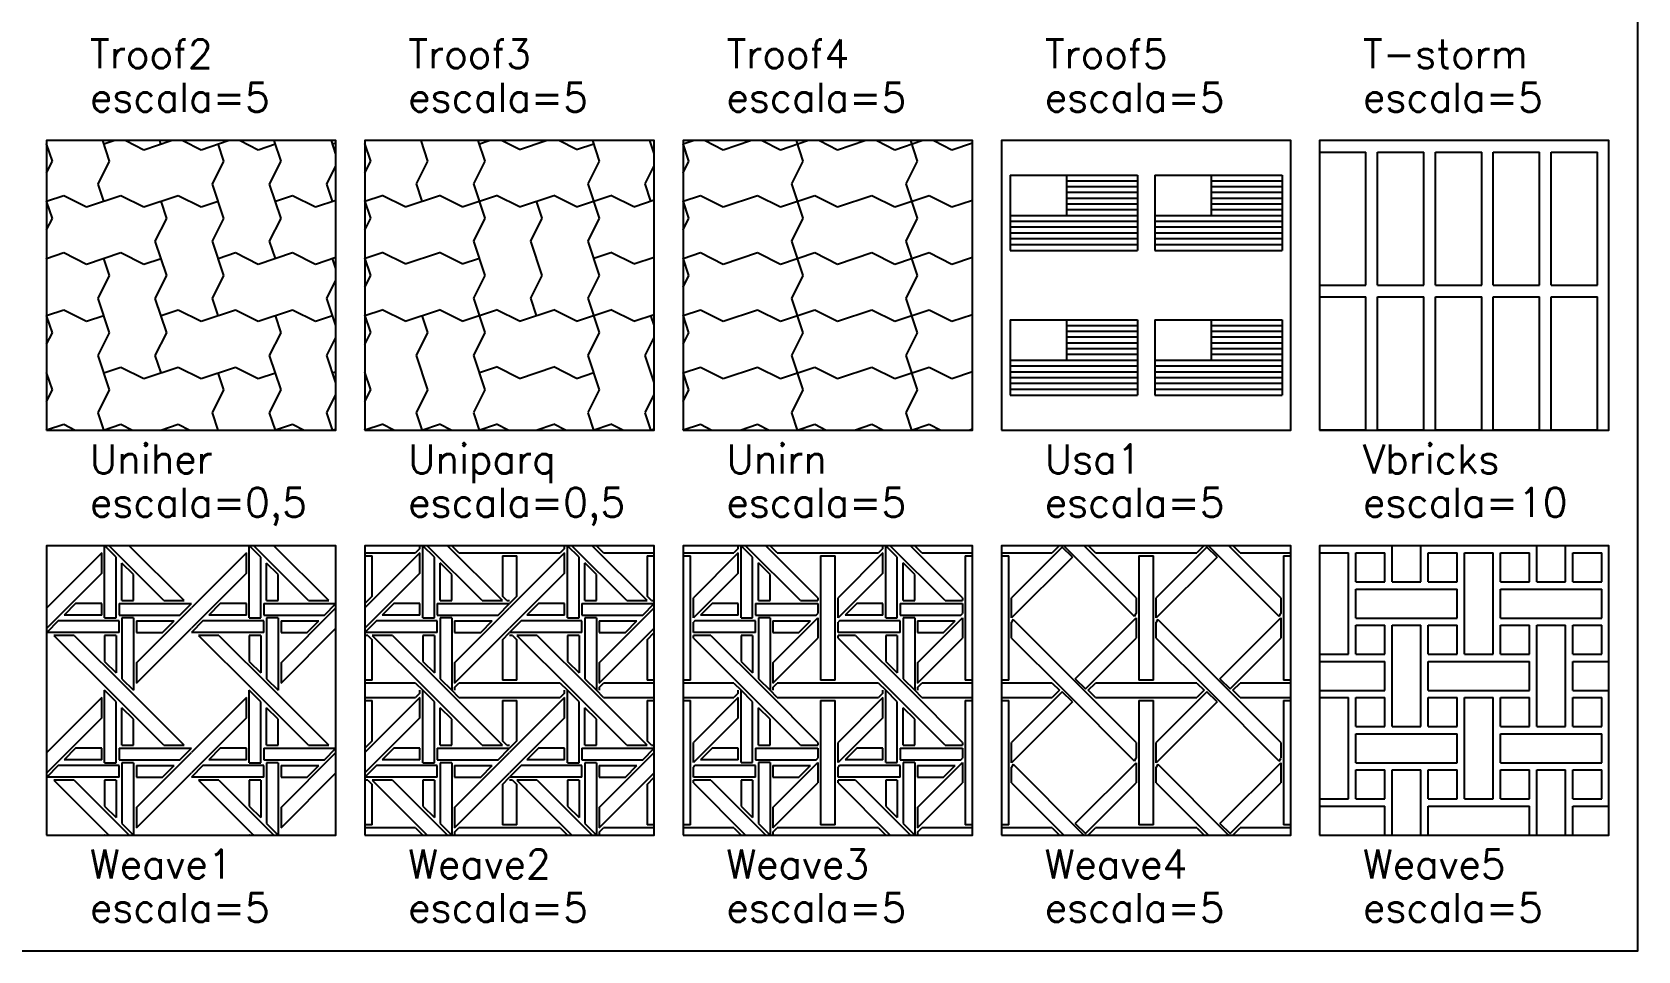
# Model space of a CAD drawing. Header units: inches. Extents: x -1 to 462, y -162 to 137.
# Drawn here: x 164.5 to 220, y -162 to -130.2 of the extents above; entities that cross this region are included whole.
import ezdxf

# ---------------------------------------------------------------- set-up
doc = ezdxf.new("R2010")
doc.units = ezdxf.units.IN
doc.header["$MEASUREMENT"] = 0
doc.layers.add('FORMATO', color=7, linetype='Continuous', plot=False)
for name, color, linetype in [('HATCH', 7, 'Continuous'), ('RECTANGLE', 7, 'Continuous'), ('TEXT', 5, 'Continuous')]:
    doc.layers.add(name, color=color, linetype=linetype)
doc.styles.add('nr', font='simplex.shx')

msp = doc.modelspace()

# ---------------------------------------------------------------- hatches: boundary and pattern name
at = {"layer": 'HATCH'}
h = msp.add_hatch(dxfattribs=at)
h.set_pattern_fill('UNIHER', color=256, scale=0.5, style=0, pattern_type=2)
h.set_pattern_definition([(18.435, (165, -144), (1.97642, 1.97643), [0.625, -5, 1.25, -5.625]), (18.435, (166.3835, -144.1976), (1.97642, 1.97643), [1.25, -5, 0.625, -5.625]), (108.435, (165.1976, -144.593), (1.97642, 1.97643), [1.25, -5, 1.25, -5]), (108.435, (165.1976, -142.6165), (1.9764, 1.97643), [1.25, -5, 1.25, -5]), (108.435, (166.9764, -144), (1.9764, 1.97643), [0.625, -5.625]), (108.435, (163.2212, -142.6165), (1.97642, 1.97643), [0.625, -5.625]), (333.435, (165.593, -143.8024), (1.9764, 1.9764), [0.8839, -7.95495, 0.8839, -7.95495]), (333.435, (161.64, -141.826), (1.97642, 1.97642), [0.8839, -16.7938]), (333.435, (167.5693, -143.8024), (1.9764, 1.9764), [0.8839, -3.53855, 0.8839, -12.3744]), (333.435, (163.6165, -141.826), (1.9764, 1.9764), [0.8839, -16.7938]), (333.435, (169.5458, -143.8024), (1.9764, 1.9764), [0.8839, -7.95495, 0.8839, -7.95495]), (333.435, (173.4986, -145.7788), (1.9764, 1.97642), [0.8839, -16.7938]), (63.435, (164.80235, -143.40705), (-1.976436, -1.97642), [0.8839, -3.5355, 0.8839, -7.955, 0.8839, -3.5355])])
h.paths.add_polyline_path([(165, -144), (175, -144), (175, -134), (165, -134)])
h = msp.add_hatch(dxfattribs=at)
h.set_pattern_fill('UNIPARQ', color=256, scale=0.5, style=0, pattern_type=2)
h.set_pattern_definition([(18.435, (175.407, -144.1976), (3.95284, 3.95285), [1.25, -5]), (18.435, (179.9528, -142.0236), (3.95284, 3.95285), [0.625, -5, 1.25, -5.625]), (18.435, (175.407, -142.2212), (3.95284, 3.95285), [0.625, -5.625, 1.25, -5]), (18.435, (183.3128, -140.2448), (3.95284, 3.95285), [1.25, -11.25]), (63.435, (175.8024, -143.407), (3.95284, 11.85854), [0.8839, -7.95495]), (63.435, (175.8024, -141.4306), (3.95284, 11.85854), [0.8839, -7.95495]), (63.435, (177.7788, -143.407), (3.95284, 11.85854), [0.8839, -16.7938]), (63.435, (177.7788, -141.4306), (3.95284, 11.85854), [0.8839, -16.7938]), (108.435, (176.1976, -144.593), (-3.95285, 3.95284), [1.25, -5]), (108.435, (176.1976, -142.6165), (-3.95285, 3.95284), [1.25, -5, 0.625, -5.625]), (108.435, (176.1976, -140.64), (-3.95285, 3.95284), [1.25, -11.25]), (108.435, (177.9764, -144), (-3.95285, 3.95284), [0.625, -5, 1.25, -5.625]), (153.435, (175.407, -144.1976), (-11.85854, 3.95284), [0.8839, -16.7938]), (153.435, (175.407, -142.2212), (-11.85854, 3.95284), [0.8839, -16.7938]), (153.435, (173.4306, -144.1976), (-11.85854, 3.95284), [0.8839, -16.7938]), (153.435, (173.4306, -142.2212), (-11.85854, 3.95284), [0.8839, -16.7938]), (153.435, (173.4306, -140.2448), (-11.85854, 3.95284), [0.8839, -16.7938]), (153.435, (175.407, -140.2448), (-11.85854, 3.95284), [0.8839, -16.7938])])
h.paths.add_polyline_path([(176, -144), (186, -144), (186, -134), (176, -134)])
h = msp.add_hatch(dxfattribs=at)
h.set_pattern_fill('UNIRN', color=256, scale=0.5, style=0, pattern_type=2)
h.set_pattern_definition([(18.435, (186.4071, -144.19764), (3.952845, 1.976427), [1.25, -5]), (108.435, (187.19764, -144.5929), (-3.952856, 9.882114), [1.25, -11.25]), (63.435, (186.80236, -141.43065), (-2e-06, 1.976424), [0.8839, -7.95495]), (333.435, (185.6165, -143.8024), (1.976424, 2e-06), [0.88388, -3.53553])])
h.paths.add_polyline_path([(187, -144), (197, -144), (197, -134), (187, -134)])
h = msp.add_hatch(dxfattribs=at)
h.set_pattern_fill('USA1', color=256, scale=5, style=0, pattern_type=2)
h.set_pattern_definition([(270, (200.25, -140.2), (5, -5), [1.4, -3.6]), (180, (202.7, -142.6), (-5, -5), [4.4, -0.6]), (180, (202.7, -142.4), (-5, -5), [4.4, -0.6]), (180, (202.7, -142.2), (-5, -5), [4.4, -0.6]), (180, (202.7, -142), (-5, -5), [4.4, -0.6]), (180, (202.7, -141.8), (-5, -5), [4.4, -0.6]), (180, (202.7, -141.6), (-5, -5), [4.4, -0.6]), (180, (202.7, -141.4), (-5, -5), [2.45, -2.55]), (180, (202.7, -141.2), (-5, -5), [2.45, -2.55]), (180, (202.7, -141), (-5, -5), [2.45, -2.55]), (180, (202.7, -140.8), (-5, -5), [2.45, -2.55]), (180, (202.7, -140.6), (-5, -5), [2.45, -2.55]), (180, (202.7, -140.4), (-5, -5), [2.45, -2.55]), (270, (202.7, -140.2), (5, -5), [2.6, -2.4]), (0, (198.3, -142.8), (5, 5), [4.4, -0.6]), (270, (198.3, -140.2), (5, -5), [2.6, -2.4]), (0, (198.3, -140.2), (5, 5), [4.4, -0.6])])
h.paths.add_polyline_path([(198, -144), (208, -144), (208, -134), (198, -134)])
h = msp.add_hatch(dxfattribs=at)
h.set_pattern_fill('VBRICKS', color=256, scale=10, style=0, pattern_type=2)
h.set_pattern_definition([(0, (209, -144), (0, 5), [1.6, -0.4]), (0, (209, -139.4), (0, 5), [1.6, -0.4]), (90, (209, -144), (-2, 1e-16), [4.6, -0.4]), (90, (210.6, -144), (-2, 1e-16), [4.6, -0.4])])
h.paths.add_polyline_path([(209, -144), (219, -144), (219, -134), (209, -134)])
h = msp.add_hatch(dxfattribs=at)
h.set_pattern_fill('WEAVE1', color=256, scale=5, style=0, pattern_type=2)
h.set_pattern_definition([(270, (167.5, -155), (5, -5), [0.4, -4.6]), (0, (167.5, -155.4), (5, 5), [2.1, -2.9]), (0, (167.5, -155), (5, 5), [2.5, -2.5]), (0, (168.1, -155.6), (5, 5), [1.3, -3.7]), (0, (168.1, -156), (5, 5), [0.9, -4.1]), (270, (168.1, -155.6), (5, -5), [0.4, -4.6]), (270, (168.1, -157.05), (5, -5), [0.7, -4.3]), (45, (168.1, -157.75), (0, 5), [2.687, -4.384]), (45, (168.1, -157.05), (0, 5), [2.687, -4.384]), (45, (169, -156), (0, 5), [0.5657, -6.5054]), (45, (169.6, -155.4), (0, 5), [0.5657, -6.5054]), (135, (167.4, -153.4), (-5, 0), [0.5657, -6.5054]), (135, (168, -154), (-5, 0), [0.5657, -6.5054]), (135, (169.05, -154.9), (-5, 0), [2.687, -4.384]), (135, (169.75, -154.9), (-5, 0), [2.687, -4.384]), (0, (169.05, -154.9), (5, 5), [0.7, -4.3]), (0, (167.6, -154.9), (5, 5), [0.4, -4.6]), (90, (168, -154.9), (-5, 5), [0.9, -4.1]), (90, (167.6, -154.9), (-5, 5), [1.3, -3.7]), (90, (167, -155.5), (-5, 5), [2.5, -2.5]), (90, (167.4, -155.5), (-5, 5), [2.1, -2.9]), (0, (167, -155.5), (5, 5), [0.4, -4.6]), (225, (165.4, -155.6), (-6e-16, -5), [0.5657, -6.5054]), (225, (166, -155), (5, -6e-16), [0.5657, -6.5054]), (225, (166.9, -153.95), (-6e-16, -5), [2.687, -4.384]), (225, (166.9, -153.25), (-6e-16, -5), [2.687, -4.384]), (90, (166.9, -153.95), (-5, 5), [0.7, -4.3]), (90, (166.9, -155.4), (-5, 5), [0.4, -4.6]), (180, (166.9, -155), (-5, -5), [0.9, -4.1]), (180, (166.9, -155.4), (-5, -5), [1.3, -3.7]), (180, (167.5, -156), (-5, -5), [2.5, -2.5]), (180, (167.5, -155.6), (-5, -5), [2.1, -2.9]), (90, (167.5, -156), (-5, 5), [0.4, -4.6]), (315, (167.6, -157.6), (1e-15, 5), [0.5657, -6.5054]), (315, (167, -157), (5, -1e-15), [0.5657, -6.5054]), (315, (165.95, -156.1), (5, -1e-15), [2.687, -4.384]), (315, (165.25, -156.1), (5, -1e-15), [2.687, -4.384]), (180, (165.95, -156.1), (-5, -5), [0.7, -4.3]), (180, (167.4, -156.1), (-5, -5), [0.4, -4.6]), (270, (167, -156.1), (5, -5), [0.9, -4.1]), (270, (167.4, -156.1), (5, -5), [1.3, -3.7]), (270, (168, -155.5), (5, -5), [2.5, -2.5]), (270, (167.6, -155.5), (5, -5), [2.1, -2.9]), (180, (168, -155.5), (-5, -5), [0.4, -4.6])])
h.paths.add_polyline_path([(165, -158), (175, -158), (175, -148), (165, -148)])
h = msp.add_hatch(dxfattribs=at)
h.set_pattern_fill('WEAVE2', color=256, scale=5, style=0, pattern_type=2)
h.set_pattern_definition([(270, (178.5, -155), (5, -5), [0.4, -4.6]), (0, (178.5, -155.4), (5, 5), [2.1, -2.9]), (0, (178.5, -155), (5, 5), [2.5, -2.5]), (0, (179.1, -155.6), (5, 5), [1.3, -3.7]), (0, (179.1, -156), (5, 5), [0.9, -4.1]), (270, (179.1, -155.6), (5, -5), [0.4, -4.6]), (270, (179.1, -157.05), (5, -5), [0.7, -4.3]), (45, (179.1, -157.75), (0, 5), [2.687, -4.384]), (45, (179.1, -157.05), (0, 5), [2.687, -4.384]), (45, (180, -156), (0, 5), [0.5657, -6.5054]), (45, (180.6, -155.4), (0, 5), [0.5657, -6.5054]), (135, (178.4, -153.4), (-5, 0), [0.5657, -6.5054]), (135, (179, -154), (-5, 0), [0.5657, -6.5054]), (135, (180.05, -154.9), (-5, 0), [2.687, -4.384]), (135, (180.75, -154.9), (-5, 0), [2.687, -4.384]), (0, (180.05, -154.9), (5, 5), [0.7, -4.3]), (0, (178.6, -154.9), (5, 5), [0.4, -4.6]), (90, (179, -154.9), (-5, 5), [0.9, -4.1]), (90, (178.6, -154.9), (-5, 5), [1.3, -3.7]), (90, (178, -155.5), (-5, 5), [2.5, -2.5]), (90, (178.4, -155.5), (-5, 5), [2.1, -2.9]), (0, (178, -155.5), (5, 5), [0.4, -4.6]), (225, (176.4, -155.6), (-6e-16, -5), [0.5657, -6.5054]), (225, (177, -155), (5, -6e-16), [0.5657, -6.5054]), (225, (177.9, -153.95), (-6e-16, -5), [2.687, -4.384]), (225, (177.9, -153.25), (-6e-16, -5), [2.687, -4.384]), (90, (177.9, -153.95), (-5, 5), [0.7, -4.3]), (90, (177.9, -155.4), (-5, 5), [0.4, -4.6]), (180, (177.9, -155), (-5, -5), [0.9, -4.1]), (180, (177.9, -155.4), (-5, -5), [1.3, -3.7]), (180, (178.5, -156), (-5, -5), [2.5, -2.5]), (180, (178.5, -155.6), (-5, -5), [2.1, -2.9]), (90, (178.5, -156), (-5, 5), [0.4, -4.6]), (315, (178.6, -157.6), (1e-15, 5), [0.5657, -6.5054]), (315, (178, -157), (5, -1e-15), [0.5657, -6.5054]), (315, (176.95, -156.1), (5, -1e-15), [2.687, -4.384]), (315, (176.25, -156.1), (5, -1e-15), [2.687, -4.384]), (180, (176.95, -156.1), (-5, -5), [0.7, -4.3]), (180, (178.4, -156.1), (-5, -5), [0.4, -4.6]), (270, (178, -156.1), (5, -5), [0.9, -4.1]), (270, (178.4, -156.1), (5, -5), [1.3, -3.7]), (270, (179, -155.5), (5, -5), [2.5, -2.5]), (270, (178.6, -155.5), (5, -5), [2.1, -2.9]), (180, (179, -155.5), (-5, -5), [0.4, -4.6]), (270, (180.75, -153.35), (5, -5), [1.4, -3.6]), (135, (180.9, -154.9), (-5, 0), [0.2121, -6.859]), (0, (180.9, -154.9), (5, 5), [0.1, -4.9]), (0, (179.25, -153.25), (5, 5), [1.75, -3.25]), (135, (179.25, -153.25), (-5, 0), [0.3536, -6.7175]), (0, (180.75, -153.35), (5, 5), [0.25, -4.75]), (225, (176.25, -154.75), (-6e-16, -5), [0.3536, -6.7175]), (90, (176.25, -154.75), (-5, 5), [1.4, -3.6]), (225, (177.9, -153.1), (-6e-16, -5), [0.2121, -6.859]), (90, (177.9, -153.1), (-5, 5), [0.1, -4.9]), (315, (177.75, -157.75), (5, -1e-15), [0.3536, -6.7175]), (180, (177.75, -157.75), (-5, -5), [1.75, -3.25]), (180, (176.25, -157.65), (-5, -5), [0.25, -4.75]), (90, (176.25, -157.65), (-5, 5), [1.4, -3.6]), (315, (176.1, -156.1), (5, -1e-15), [0.2121, -6.8589]), (180, (176.1, -156.1), (-5, -5), [0.1, -4.9]), (45, (180.75, -156.25), (0, 5), [0.3536, -6.7175]), (270, (180.75, -156.25), (5, -5), [1.4, -3.6]), (180, (181, -157.75), (-5, -5), [1.75, -3.25]), (45, (179.1, -157.9), (-5, 0), [0.2121, -6.859]), (270, (179.1, -157.9), (5, -5), [0.1, -4.9]), (0, (176, -153.25), (5, 5), [1.75, -3.25]), (0, (176, -153.35), (5, 5), [0.25, -4.75]), (180, (181, -157.65), (-5, -5), [0.25, -4.75])])
h.paths.add_polyline_path([(176, -158), (186, -158), (186, -148), (176, -148)])
h = msp.add_hatch(dxfattribs=at)
h.set_pattern_fill('WEAVE3', color=256, scale=5, style=0, pattern_type=2)
h.set_pattern_definition([(270, (189.5, -155), (5, -5), [0.4, -4.6]), (0, (189.5, -155.4), (5, 5), [2.1, -2.9]), (0, (189.5, -155), (5, 5), [2.15, -2.85]), (0, (190.1, -155.6), (5, 5), [1.3, -3.7]), (0, (190.1, -156), (5, 5), [0.9, -4.1]), (270, (190.1, -155.6), (5, -5), [0.4, -4.6]), (270, (190.1, -157.05), (5, -5), [0.7, -4.3]), (45, (190.1, -157.75), (-5, 0), [2.192, -4.879]), (45, (190.1, -157.05), (0, 5), [2.192, -4.879]), (45, (191, -156), (0, 5), [0.5657, -6.5054]), (45, (191.6, -155.4), (0, 5), [0.0707, -7.0004]), (135, (189.4, -153.4), (-5, 0), [0.5657, -6.5054]), (135, (190, -154), (-5, 0), [0.5657, -6.5054]), (135, (191.05, -154.9), (-5, 0), [2.687, -4.384]), (135, (191.65, -154.8), (-5, 0), [2.5456, -4.5255]), (0, (191.05, -154.9), (5, 5), [0.6, -4.4]), (0, (189.6, -154.9), (5, 5), [0.4, -4.6]), (90, (190, -154.9), (-5, 5), [0.9, -4.1]), (90, (189.6, -154.9), (-5, 5), [1.3, -3.7]), (90, (189, -155.5), (-5, 5), [2.5, -2.5]), (90, (189.4, -155.5), (-5, 5), [2.1, -2.9]), (0, (189, -155.5), (5, 5), [0.4, -4.6]), (225, (187.4, -155.6), (5, -6e-16), [0.0707, -7.0004]), (225, (188, -155), (5, -6e-16), [0.5657, -6.5054]), (225, (188.9, -153.95), (-6e-16, -5), [2.192, -4.879]), (225, (188.9, -153.25), (-6e-16, -5), [2.192, -4.879]), (90, (188.9, -153.95), (-5, 5), [0.7, -4.3]), (90, (188.9, -155.4), (-5, 5), [0.4, -4.6]), (180, (188.9, -155), (-5, -5), [0.9, -4.1]), (180, (188.9, -155.4), (-5, -5), [1.3, -3.7]), (180, (189.5, -156), (-5, -5), [2.15, -2.85]), (180, (189.5, -155.6), (-5, -5), [2.1, -2.9]), (90, (189.5, -156), (-5, 5), [0.4, -4.6]), (315, (189.6, -157.6), (1e-15, 5), [0.5657, -6.5054]), (315, (189, -157), (5, -1e-15), [0.5657, -6.5054]), (315, (187.95, -156.1), (5, -1e-15), [2.687, -4.384]), (315, (187.35, -156.2), (5, -1e-15), [2.5456, -4.5255]), (180, (187.95, -156.1), (-5, -5), [0.6, -4.4]), (180, (189.4, -156.1), (-5, -5), [0.4, -4.6]), (270, (189, -156.1), (5, -5), [0.9, -4.1]), (270, (189.4, -156.1), (5, -5), [1.3, -3.7]), (270, (190, -155.5), (5, -5), [2.5, -2.5]), (270, (189.6, -155.5), (5, -5), [2.1, -2.9]), (180, (190, -155.5), (-5, -5), [0.4, -4.6]), (270, (191.75, -153.35), (5, -5), [4.3, -0.7]), (0, (190.25, -153.25), (5, 5), [1.75, -3.25]), (135, (190.25, -153.25), (-5, 0), [0.3536, -6.7175]), (0, (191.75, -153.35), (5, 5), [0.25, -4.75]), (90, (187.25, -157.65), (-5, 5), [4.3, -0.7]), (225, (188.9, -153.1), (-6e-16, -5), [0.2121, -6.859]), (90, (188.9, -153.1), (-5, 5), [0.1, -4.9]), (315, (188.75, -157.75), (5, -1e-15), [0.3536, -6.7175]), (180, (188.75, -157.75), (-5, -5), [1.75, -3.25]), (180, (187.25, -157.65), (-5, -5), [0.25, -4.75]), (180, (192, -157.75), (-5, -5), [1.75, -3.25]), (45, (190.1, -157.9), (-5, 0), [0.2121, -6.859]), (270, (190.1, -157.9), (5, -5), [0.1, -4.9]), (0, (187, -153.25), (5, 5), [1.75, -3.25]), (0, (187, -153.35), (5, 5), [0.25, -4.75]), (180, (192, -157.65), (-5, -5), [0.25, -4.75]), (270, (191.65, -154.8), (5, -5), [0.1, -4.9]), (90, (187.35, -156.2), (-5, 5), [0.1, -4.9]), (90, (187.35, -156), (-5, 5), [0.35, -4.65]), (90, (187.35, -155.5), (-5, 5), [0.7, -4.3]), (270, (191.65, -155.5), (5, -5), [0.7, -4.3]), (270, (191.65, -155), (5, -5), [0.35, -4.65])])
h.paths.add_polyline_path([(187, -158), (197, -158), (197, -148), (187, -148)])
h = msp.add_hatch(dxfattribs=at)
h.set_pattern_fill('WEAVE4', color=256, scale=5, style=0, pattern_type=2)
h.set_pattern_definition([(45, (200.9, -157.95), (0, 5), [2.4749, -4.5962]), (45, (200.55, -157.6), (0, 5), [2.9699, -4.1012]), (135, (202.6, -155.45), (-5, 0), [3.4648, -3.6062]), (135, (202.65, -154.8), (-5, 0), [2.5456, -4.5255]), (225, (200.45, -153.4), (-6e-16, -5), [2.9699, -4.1012]), (225, (200.1, -153.05), (-6e-16, -5), [2.4749, -4.5962]), (315, (198.4, -155.55), (5, -1e-15), [3.4648, -3.6062]), (315, (198.35, -156.2), (5, -1e-15), [2.5456, -4.5255]), (270, (202.75, -153.35), (5, -5), [4.3, -0.7]), (0, (201.25, -153.25), (5, 5), [1.75, -3.25]), (135, (201.25, -153.25), (-5, 0), [0.3536, -6.7175]), (0, (202.75, -153.35), (5, 5), [0.25, -4.75]), (90, (198.25, -157.65), (-5, 5), [4.3, -0.7]), (225, (200, -153), (5, -6e-16), [0.3536, -6.7175]), (315, (199.75, -157.75), (5, -1e-15), [0.3536, -6.7175]), (180, (199.75, -157.75), (-5, -5), [1.75, -3.25]), (180, (198.25, -157.65), (-5, -5), [0.25, -4.75]), (180, (203, -157.75), (-5, -5), [1.75, -3.25]), (45, (201, -158), (-5, 0), [0.3536, -6.7175]), (0, (198, -153.25), (5, 5), [1.75, -3.25]), (0, (198, -153.35), (5, 5), [0.25, -4.75]), (180, (203, -157.65), (-5, -5), [0.25, -4.75]), (270, (202.65, -155.5), (5, -5), [0.7, -4.3]), (135, (200.45, -153.4), (-5, 0), [0.495, -6.5761]), (315, (200.55, -157.6), (1e-15, 5), [0.495, -6.5761]), (270, (202.65, -154.8), (5, -5), [0.55, -4.45]), (90, (198.35, -155.5), (-5, 5), [0.7, -4.3]), (63.435, (202.6, -155.45), (-5, -5), [0.1118, -11.0685]), (90, (198.35, -156.2), (-5, 5), [0.55, -4.45]), (243.435, (198.4, -155.55), (5, 5), [0.1118, -11.0685])])
h.paths.add_polyline_path([(198, -158), (208, -158), (208, -148), (198, -148)])
h = msp.add_hatch(dxfattribs=at)
h.set_pattern_fill('WEAVE5', color=256, scale=5, style=0, pattern_type=2)
h.set_pattern_definition([(0, (210.25, -155.5), (2.5, 2.5), [3.5, -1.5]), (0, (210.25, -154.5), (2.5, 2.5), [3.5, -1.5]), (0, (210.25, -155.75), (2.5, 2.5), [1, -0.25, 1, -0.25, 1, -1.5]), (0, (210.25, -154.25), (2.5, 2.5), [1, -0.25, 1, -0.25, 1, -1.5]), (90, (210.25, -156.75), (-2.5, 2.5), [1, -0.25, 1, -0.25, 1, -1.5]), (90, (213.75, -156.75), (-2.5, 2.5), [1, -0.25, 1, -0.25, 1, -1.5]), (90, (211.5, -154.25), (-2.5, 2.5), [3.5, -1.5]), (90, (212.5, -154.25), (-2.5, 2.5), [3.5, -1.5])])
h.paths.add_polyline_path([(209, -158), (219, -158), (219, -148), (209, -148)])

# ---------------------------------------------------------------- linework, layer by layer
at = {"layer": 'FORMATO'}
msp.add_lwpolyline([(120, -162), (220, -162), (220, -21), (120, -21)], close=True, dxfattribs=at)
at = {"layer": 'RECTANGLE'}
for points in [[(165, -144), (175, -144), (175, -134), (165, -134)], [(176, -144), (186, -144), (186, -134), (176, -134)], [(187, -144), (197, -144), (197, -134), (187, -134)], [(198, -144), (208, -144), (208, -134), (198, -134)], [(209, -144), (219, -144), (219, -134), (209, -134)], [(165, -158), (175, -158), (175, -148), (165, -148)], [(176, -158), (186, -158), (186, -148), (176, -148)], [(187, -158), (197, -158), (197, -148), (187, -148)], [(198, -158), (208, -158), (208, -148), (198, -148)], [(209, -158), (219, -158), (219, -148), (209, -148)]]:
    msp.add_lwpolyline(points, close=True, dxfattribs=at)

# ---------------------------------------------------------------- texts
at = {"layer": 'TEXT', "style": 'nr'}
for s, p in [('Troof2', (166.5, -131.5)), ('Troof3', (177.5, -131.5)), ('Troof4', (188.5, -131.5)), ('Troof5', (199.5, -131.5)), ('T-storm', (210.5, -131.5)), ('escala=5', (166.5, -133)), ('escala=5', (177.5, -133)), ('escala=5', (188.5, -133)), ('escala=5', (199.5, -133)), ('escala=5', (210.5, -133)), ('Uniher', (166.5, -145.5)), ('Uniparq', (177.5, -145.5)), ('Unirn', (188.5, -145.5)), ('Usa1', (199.5, -145.5)), ('Vbricks', (210.5, -145.5)), ('escala=0,5', (166.5, -147)), ('escala=0,5', (177.5, -147)), ('escala=5', (188.5, -147)), ('escala=5', (199.5, -147)), ('escala=10', (210.5, -147)), ('Weave1', (166.5, -159.5)), ('Weave2', (177.5, -159.5)), ('Weave3', (188.5, -159.5)), ('Weave4', (199.5, -159.5)), ('Weave5', (210.5, -159.5)), ('escala=5', (166.5, -161)), ('escala=5', (177.5, -161)), ('escala=5', (188.5, -161)), ('escala=5', (199.5, -161)), ('escala=5', (210.5, -161))]:
    msp.add_text(s, height=1, dxfattribs=at).set_placement(p)

doc.saveas('drawing.dxf')
